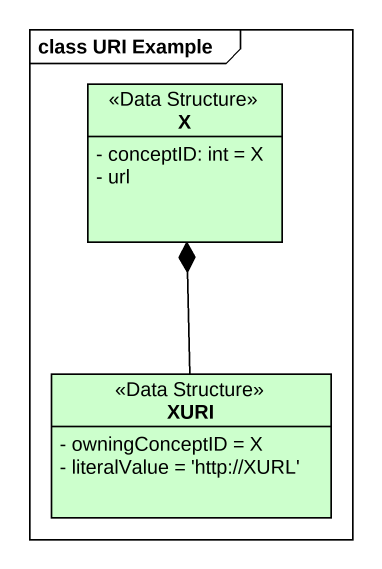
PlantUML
@startuml
mainframe class URI Example
hide circle
hide empty members
skinparam classAttributeIconSize 0
class "X" as X_ <<Data Structure>> #CCFFCC {
  - conceptID: int = X
  - url
}
class XURI <<Data Structure>> #CCFFCC {
  - owningConceptID = X
  - literalValue = 'http://XURL'
}
XURI -up-* X_
@enduml
